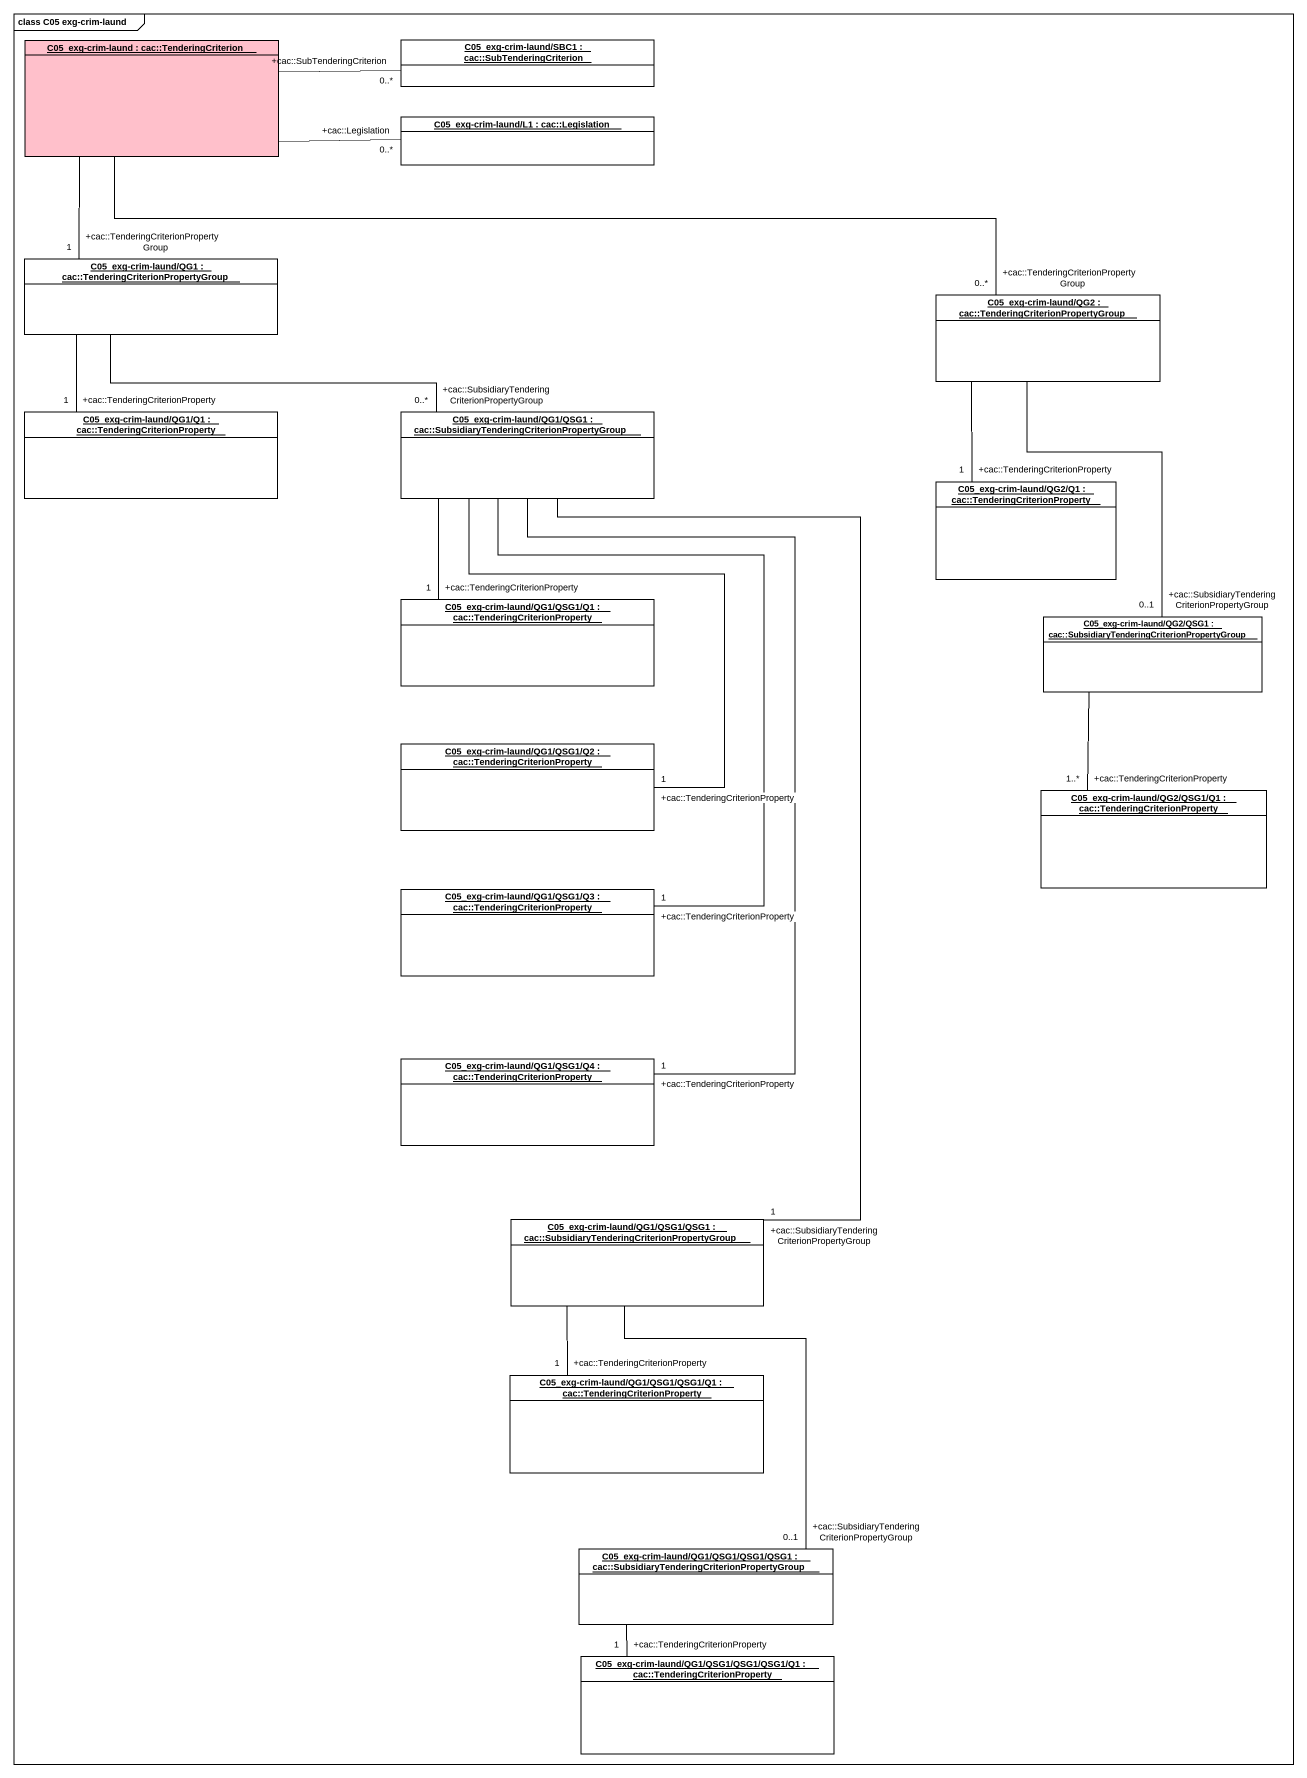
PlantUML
@startuml
mainframe class C05 exg-crim-laund
hide circle
hide empty members
object "C05_exg-crim-laund : cac::TenderingCriterion" as C05_exg_crim_laund #FFC0CB
object "C05_exg-crim-laund/SBC1 : cac::SubTenderingCriterion" as C05_exg_crim_laund_SBC1
object "C05_exg-crim-laund/L1 : cac::Legislation" as C05_exg_crim_laund_L1
object "C05_exg-crim-laund/QG1 : cac::TenderingCriterionPropertyGroup" as C05_exg_crim_laund_QG1
object "C05_exg-crim-laund/QG2 : cac::TenderingCriterionPropertyGroup" as C05_exg_crim_laund_QG2
object "C05_exg-crim-laund/QG1/Q1 : cac::TenderingCriterionProperty" as C05_exg_crim_laund_QG1_Q1
object "C05_exg-crim-laund/QG1/QSG1 : cac::SubsidiaryTenderingCriterionPropertyGroup" as C05_exg_crim_laund_QG1_QSG1
object "C05_exg-crim-laund/QG2/Q1 : cac::TenderingCriterionProperty" as C05_exg_crim_laund_QG2_Q1
object "C05_exg-crim-laund/QG1/QSG1/Q1 : cac::TenderingCriterionProperty" as C05_exg_crim_laund_QG1_QSG1_2
object "C05_exg-crim-laund/QG2/QSG1 : cac::SubsidiaryTenderingCriterionPropertyGroup" as C05_exg_crim_laund_QG2_QSG1
object "C05_exg-crim-laund/QG1/QSG1/Q2 : cac::TenderingCriterionProperty" as C05_exg_crim_laund_QG1_QSG1_3
object "C05_exg-crim-laund/QG2/QSG1/Q1 : cac::TenderingCriterionProperty" as C05_exg_crim_laund_QG2_QSG1_2
object "C05_exg-crim-laund/QG1/QSG1/Q3 : cac::TenderingCriterionProperty" as C05_exg_crim_laund_QG1_QSG1_4
object "C05_exg-crim-laund/QG1/QSG1/Q4 : cac::TenderingCriterionProperty" as C05_exg_crim_laund_QG1_QSG1_5
object "C05_exg-crim-laund/QG1/QSG1/QSG1 : cac::SubsidiaryTenderingCriterionPropertyGroup" as C05_exg_crim_laund_QG1_QSG1_6
object "C05_exg-crim-laund/QG1/QSG1/QSG1/Q1 : cac::TenderingCriterionProperty" as C05_exg_crim_laund_QG1_QSG1_7
object "C05_exg-crim-laund/QG1/QSG1/QSG1/QSG1 : cac::SubsidiaryTenderingCriterionPropertyGroup" as C05_exg_crim_laund_QG1_QSG1_8
object "C05_exg-crim-laund/QG1/QSG1/QSG1/QSG1/Q1 : cac::TenderingCriterionProperty" as C05_exg_crim_laund_QG1_QSG1_9
C05_exg_crim_laund -right- "+cac::SubTenderingCriterion\n0..*" C05_exg_crim_laund_SBC1
C05_exg_crim_laund -right- "+cac::Legislation\n0..*" C05_exg_crim_laund_L1
C05_exg_crim_laund -- "+cac::TenderingCriterionPropertyGroup\n1" C05_exg_crim_laund_QG1
C05_exg_crim_laund -right- "+cac::TenderingCriterionPropertyGroup\n0..*" C05_exg_crim_laund_QG2
C05_exg_crim_laund_QG1 -- "+cac::TenderingCriterionProperty\n1" C05_exg_crim_laund_QG1_Q1
C05_exg_crim_laund_QG1 -right- "+cac::SubsidiaryTenderingCriterionPropertyGroup\n0..*" C05_exg_crim_laund_QG1_QSG1
C05_exg_crim_laund_QG2 -- "+cac::TenderingCriterionProperty\n1" C05_exg_crim_laund_QG2_Q1
C05_exg_crim_laund_QG2 -- "+cac::SubsidiaryTenderingCriterionPropertyGroup\n0..1" C05_exg_crim_laund_QG2_QSG1
C05_exg_crim_laund_QG1_QSG1 -- "+cac::TenderingCriterionProperty\n1" C05_exg_crim_laund_QG1_QSG1_2
C05_exg_crim_laund_QG1_QSG1 -- "+cac::TenderingCriterionProperty\n1" C05_exg_crim_laund_QG1_QSG1_3
C05_exg_crim_laund_QG1_QSG1 -- "+cac::TenderingCriterionProperty\n1" C05_exg_crim_laund_QG1_QSG1_4
C05_exg_crim_laund_QG1_QSG1 -- "+cac::TenderingCriterionProperty\n1" C05_exg_crim_laund_QG1_QSG1_5
C05_exg_crim_laund_QG1_QSG1 -- "+cac::SubsidiaryTenderingCriterionPropertyGroup\n1" C05_exg_crim_laund_QG1_QSG1_6
C05_exg_crim_laund_QG2_QSG1 -- "+cac::TenderingCriterionProperty\n1..*" C05_exg_crim_laund_QG2_QSG1_2
C05_exg_crim_laund_QG1_QSG1_6 -- "+cac::TenderingCriterionProperty\n1" C05_exg_crim_laund_QG1_QSG1_7
C05_exg_crim_laund_QG1_QSG1_6 -- "+cac::SubsidiaryTenderingCriterionPropertyGroup\n0..1" C05_exg_crim_laund_QG1_QSG1_8
C05_exg_crim_laund_QG1_QSG1_8 -- "+cac::TenderingCriterionProperty\n1" C05_exg_crim_laund_QG1_QSG1_9
@enduml
